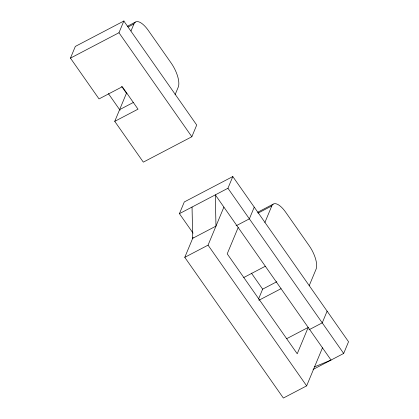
<?xml version="1.0" encoding="UTF-8"?>
<svg xmlns="http://www.w3.org/2000/svg" width="419" height="419" viewBox="0 0 419 419"><rect width="100%" height="100%" fill="white"/><g stroke="black" fill="none" stroke-linecap="round" stroke-linejoin="round"><path stroke-width="0.63" d="M70.455 58.131L118.97 32.734L123.841 21.029L196.715 125.035L191.839 136.741L143.324 162.137L114.748 121.348L138.024 109.165L122.306 86.733L99.031 98.915L70.455 58.131L75.326 46.425L123.993 20.95M131.021 30.948L133.949 23.925A19.494 7.694 62.4 0 1 148.316 30.44L171.177 63.07A19.494 7.694 62.4 0 1 178.243 87.147L175.074 94.757M114.748 121.348L126.444 93.254M193.096 233.174L179.421 213.659L184.297 201.953L232.812 176.556L348.545 341.742L343.674 353.447L313.061 369.474M322.478 347.817L306.64 385.868L283.37 398.05L184.779 257.334L193.075 237.405M179.421 213.659L227.936 188.262L232.812 176.556M184.779 257.334L208.054 245.152L223.887 207.106M238.181 227.496L227.213 253.841L297.228 353.767L308.19 327.428L286.622 338.72M254.244 207.148L249.368 218.854L236.086 225.804M264.897 222.494L271.8 205.912A18.845 7.437 62.4 0 1 285.69 212.213L309.269 245.859A18.845 7.437 62.4 0 1 316.094 269.134L309.191 285.716M258.502 299.103L262.64 289.152L276.833 281.725M327.113 311.155L322.242 322.86L308.955 329.811M127.334 26.308L135.368 22.102M128.13 26.973L133.949 23.925M119.619 109.642L133.247 102.514M257.68 212.26L273.172 204.147M258.046 213.114L271.8 205.912M243.753 277.535L265.327 266.243M258.905 300.266L281.044 288.681M314.559 366.845L331.052 360.057L215.319 194.866L215.968 226.129L192.698 238.311L192.043 207.049M118.97 32.734L191.839 136.741M227.936 188.262L343.674 353.447M121.589 86.324L126.842 93.825M251.416 273.13L262.64 289.152M108.385 93.605L120.023 110.213M208.054 245.152L306.64 385.868"/></g></svg>
